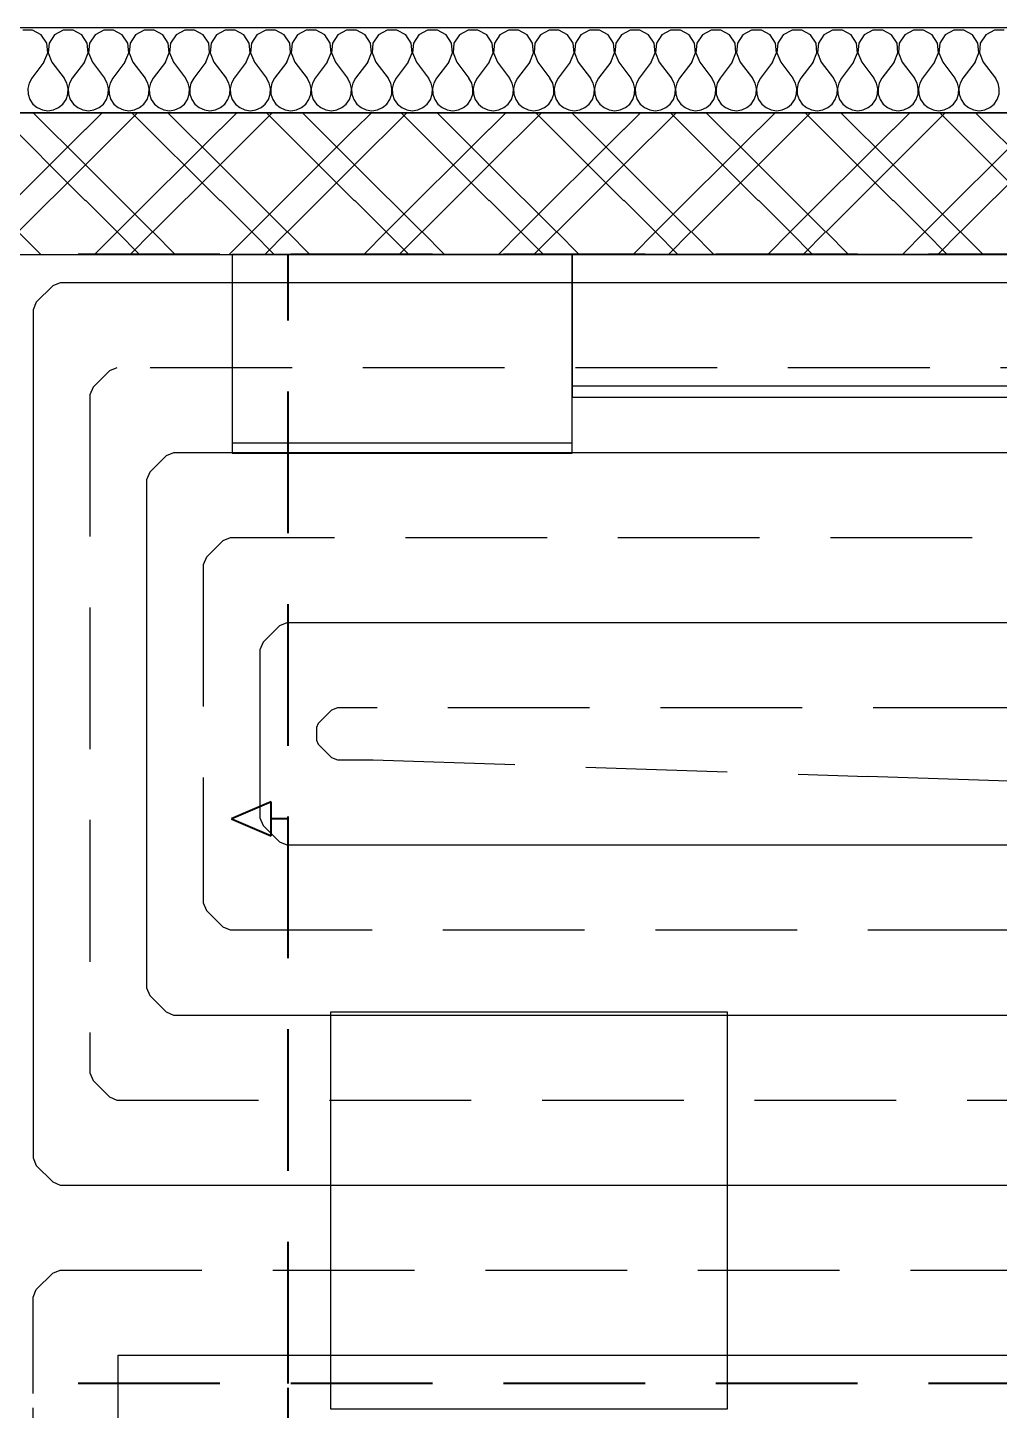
# Model space of a CAD drawing. Header units: millimetres. Extents: x 1046 to 74297, y -4150 to 54562.
# Drawn here: x 21950 to 23665, y 17866 to 20305 of the extents above; entities that cross this region are included whole.
import ezdxf

# ---------------------------------------------------------------- set-up
doc = ezdxf.new("R2010")
doc.units = ezdxf.units.MM
doc.set_wipeout_variables(frame=1)
doc.linetypes.add('DASH', pattern=[75, 50, -25])
for name, color, linetype in [('Interiér - nábytok', 252, 'Continuous'), ('Konstrukce – Dělicí čáry vrstev', 252, 'Continuous'), ('Konštrukcie - vodorovné nosné', 252, 'Continuous'), ('Konštrukcie - zvislé nosné', 252, 'Continuous'), ('ODVODN__POTRUBIE___PODL__VYK_', 7, 'Continuous'), ('OKRAJOV__DILAT_CIA_PDL', 2, 'Continuous'), ('OKRAJOV__Z_NY_', 7, 'Continuous'), ('PODLAHOVKA', 7, 'Continuous'), ('PR_VODN__POTRUBIE___PODL__VYK_', 7, 'Continuous'), ('Výplně - Povrchové', 252, 'Continuous'), ('Výplně – Řezové', 252, 'Continuous'), ('Z_NA_PRECHODOV_CH_POTRUB_', 7, 'Continuous')]:
    doc.layers.add(name, color=color, linetype=linetype)

# ---------------------------------------------------------------- blocks, each defined once
blk = doc.blocks.new('TV stolek zavěšený 27[2]_1', base_point=(624828, 1003460))
at = {"layer": 'Interiér - nábytok'}
blk.add_line((624828, 1004460), (763748, 1004460), dxfattribs=at)
at = {"layer": 'Interiér - nábytok', "flags": 128}
blk.add_lwpolyline([(624828, 1003460), (763748, 1003460), (763748, 1016047), (624828, 1016047)], close=True, dxfattribs=at)
blk = doc.blocks.new('Deska_26_1', base_point=(43748, 187047))
at = {"layer": 'Konštrukcie - vodorovné nosné', "flags": 128}
blk.add_lwpolyline([(43748, 187047), (43748, 566047), (561248, 566047), (561248, 1028547), (831248, 1028547), (831248, 137047), (623748, 137047), (623748, 187047), (507824, 187047)], close=True, dxfattribs=at)
blk = doc.blocks.new('Taburet 04 27[46]_1', base_point=(603504, 914205))
at = {"layer": 'Interiér - nábytok', "flags": 128}
blk.add_lwpolyline([(603504, 914205), (638504, 914205), (638504, 949205), (603504, 949205)], close=True, dxfattribs=at)
blk = doc.blocks.new('Vysoká skříň 27[56]_1', base_point=(594828, 1016047))
at = {"ltscale": 4710313.587005697}
blk.add_wipeout([(594828, 998516), (624828, 998516), (624828, 1016047), (594828, 1016047)], dxfattribs=at).dxf.layer = 'Výplně - Povrchové'
at = {"layer": 'Interiér - nábytok'}
blk.add_line((594828, 999416), (624828, 999416), dxfattribs=at)
at = {"layer": 'Interiér - nábytok', "flags": 128}
blk.add_lwpolyline([(594828, 998516), (624828, 998516), (624828, 1016047), (594828, 1016047)], close=True, dxfattribs=at)
blk = doc.blocks.new('*X188')
at = {"layer": 'Výplně – Řezové'}
for p, q in [((577221, 1035815), (576351, 1035815)), ((577987, 1035404), (577221, 1035815)), ((579922, 1035815), (579156, 1035404)), ((580792, 1035815), (579922, 1035815)), ((581559, 1035404), (580792, 1035815)), ((583494, 1035815), (582727, 1035404)), ((584363, 1035815), (583494, 1035815)), ((585130, 1035404), (584363, 1035815)), ((587065, 1035815), (586298, 1035404)), ((587935, 1035815), (587065, 1035815)), ((588702, 1035404), (587935, 1035815)), ((590637, 1035815), (589870, 1035404)), ((591506, 1035815), (590637, 1035815)), ((592273, 1035404), (591506, 1035815)), ((594208, 1035815), (593441, 1035404)), ((595078, 1035815), (594208, 1035815)), ((595844, 1035404), (595078, 1035815)), ((597779, 1035815), (597013, 1035404)), ((598649, 1035815), (597779, 1035815)), ((599416, 1035404), (598649, 1035815)), ((601351, 1035815), (600584, 1035404)), ((602221, 1035815), (601351, 1035815)), ((602987, 1035404), (602221, 1035815)), ((604922, 1035815), (604156, 1035404)), ((605792, 1035815), (604922, 1035815)), ((606559, 1035404), (605792, 1035815)), ((608494, 1035815), (607727, 1035404)), ((609363, 1035815), (608494, 1035815)), ((610130, 1035404), (609363, 1035815)), ((612065, 1035815), (611298, 1035404)), ((612935, 1035815), (612065, 1035815)), ((613702, 1035404), (612935, 1035815)), ((615637, 1035815), (614870, 1035404)), ((616506, 1035815), (615637, 1035815)), ((617273, 1035404), (616506, 1035815)), ((619208, 1035815), (618441, 1035404)), ((620078, 1035815), (619208, 1035815)), ((620844, 1035404), (620078, 1035815)), ((622779, 1035815), (622013, 1035404)), ((623649, 1035815), (622779, 1035815)), ((624416, 1035404), (623649, 1035815)), ((626351, 1035815), (625584, 1035404)), ((627221, 1035815), (626351, 1035815)), ((627987, 1035404), (627221, 1035815)), ((629922, 1035815), (629156, 1035404)), ((630792, 1035815), (629922, 1035815)), ((631559, 1035404), (630792, 1035815)), ((633494, 1035815), (632727, 1035404)), ((634363, 1035815), (633494, 1035815)), ((635130, 1035404), (634363, 1035815)), ((637065, 1035815), (636298, 1035404)), ((637935, 1035815), (637065, 1035815)), ((638702, 1035404), (637935, 1035815)), ((640637, 1035815), (639870, 1035404)), ((641506, 1035815), (640637, 1035815)), ((642273, 1035404), (641506, 1035815)), ((644208, 1035815), (643441, 1035404)), ((645078, 1035815), (644208, 1035815)), ((645844, 1035404), (645078, 1035815)), ((647779, 1035815), (647013, 1035404)), ((648649, 1035815), (647779, 1035815)), ((649416, 1035404), (648649, 1035815)), ((651351, 1035815), (650584, 1035404)), ((652221, 1035815), (651351, 1035815)), ((652987, 1035404), (652221, 1035815)), ((654922, 1035815), (654156, 1035404)), ((655792, 1035815), (654922, 1035815)), ((656559, 1035404), (655792, 1035815)), ((658494, 1035815), (657727, 1035404)), ((659363, 1035815), (658494, 1035815)), ((660130, 1035404), (659363, 1035815)), ((662065, 1035815), (661298, 1035404)), ((662935, 1035815), (662065, 1035815)), ((578469, 1034679), (577987, 1035404)), ((578551, 1033813), (578469, 1034679)), ((578674, 1034679), (578592, 1033813)), ((579156, 1035404), (578674, 1034679)), ((582040, 1034679), (581559, 1035404)), ((582122, 1033813), (582040, 1034679)), ((582245, 1034679), (582163, 1033813)), ((582727, 1035404), (582245, 1034679)), ((585612, 1034679), (585130, 1035404)), ((585694, 1033813), (585612, 1034679)), ((585817, 1034679), (585735, 1033813)), ((586298, 1035404), (585817, 1034679)), ((589183, 1034679), (588702, 1035404)), ((589265, 1033813), (589183, 1034679)), ((589388, 1034679), (589306, 1033813)), ((589870, 1035404), (589388, 1034679)), ((592755, 1034679), (592273, 1035404)), ((592837, 1033813), (592755, 1034679)), ((592960, 1034679), (592878, 1033813)), ((593441, 1035404), (592960, 1034679)), ((596326, 1034679), (595844, 1035404)), ((596408, 1033813), (596326, 1034679)), ((596531, 1034679), (596449, 1033813)), ((597013, 1035404), (596531, 1034679)), ((599897, 1034679), (599416, 1035404)), ((599980, 1033813), (599897, 1034679)), ((600103, 1034679), (600020, 1033813)), ((600584, 1035404), (600103, 1034679)), ((603469, 1034679), (602987, 1035404)), ((603551, 1033813), (603469, 1034679)), ((603674, 1034679), (603592, 1033813)), ((604156, 1035404), (603674, 1034679)), ((607040, 1034679), (606559, 1035404)), ((607122, 1033813), (607040, 1034679)), ((607245, 1034679), (607163, 1033813)), ((607727, 1035404), (607245, 1034679)), ((610612, 1034679), (610130, 1035404)), ((610694, 1033813), (610612, 1034679)), ((610817, 1034679), (610735, 1033813)), ((611298, 1035404), (610817, 1034679)), ((614183, 1034679), (613702, 1035404)), ((614265, 1033813), (614183, 1034679)), ((614388, 1034679), (614306, 1033813)), ((614870, 1035404), (614388, 1034679)), ((617755, 1034679), (617273, 1035404)), ((617837, 1033813), (617755, 1034679)), ((617960, 1034679), (617878, 1033813)), ((618441, 1035404), (617960, 1034679)), ((621326, 1034679), (620844, 1035404)), ((621408, 1033813), (621326, 1034679)), ((621531, 1034679), (621449, 1033813)), ((622013, 1035404), (621531, 1034679)), ((624897, 1034679), (624416, 1035404)), ((624980, 1033813), (624897, 1034679)), ((625103, 1034679), (625020, 1033813)), ((625584, 1035404), (625103, 1034679)), ((628469, 1034679), (627987, 1035404)), ((628551, 1033813), (628469, 1034679)), ((628674, 1034679), (628592, 1033813)), ((629156, 1035404), (628674, 1034679)), ((632040, 1034679), (631559, 1035404)), ((632122, 1033813), (632040, 1034679)), ((632245, 1034679), (632163, 1033813)), ((632727, 1035404), (632245, 1034679)), ((635612, 1034679), (635130, 1035404)), ((635694, 1033813), (635612, 1034679)), ((635817, 1034679), (635735, 1033813)), ((636298, 1035404), (635817, 1034679)), ((639183, 1034679), (638702, 1035404)), ((639265, 1033813), (639183, 1034679)), ((639388, 1034679), (639306, 1033813)), ((639870, 1035404), (639388, 1034679)), ((642755, 1034679), (642273, 1035404)), ((642837, 1033813), (642755, 1034679)), ((642960, 1034679), (642878, 1033813)), ((643441, 1035404), (642960, 1034679)), ((646326, 1034679), (645844, 1035404)), ((646408, 1033813), (646326, 1034679)), ((646531, 1034679), (646449, 1033813)), ((647013, 1035404), (646531, 1034679)), ((649897, 1034679), (649416, 1035404)), ((649980, 1033813), (649897, 1034679)), ((650103, 1034679), (650020, 1033813)), ((650584, 1035404), (650103, 1034679)), ((653469, 1034679), (652987, 1035404)), ((653551, 1033813), (653469, 1034679)), ((653674, 1034679), (653592, 1033813)), ((654156, 1035404), (653674, 1034679)), ((657040, 1034679), (656559, 1035404)), ((657122, 1033813), (657040, 1034679)), ((657245, 1034679), (657163, 1033813)), ((657727, 1035404), (657245, 1034679)), ((660612, 1034679), (660130, 1035404)), ((660694, 1033813), (660612, 1034679)), ((660817, 1034679), (660735, 1033813)), ((661298, 1035404), (660817, 1034679)), ((578214, 1033011), (578551, 1033813)), ((578592, 1033813), (578929, 1033011)), ((581786, 1033011), (582122, 1033813)), ((582163, 1033813), (582500, 1033011)), ((585357, 1033011), (585694, 1033813)), ((585735, 1033813), (586071, 1033011)), ((588929, 1033011), (589265, 1033813)), ((589306, 1033813), (589643, 1033011)), ((592500, 1033011), (592837, 1033813)), ((592878, 1033813), (593214, 1033011)), ((596071, 1033011), (596408, 1033813)), ((596449, 1033813), (596786, 1033011)), ((599643, 1033011), (599980, 1033813)), ((600020, 1033813), (600357, 1033011)), ((603214, 1033011), (603551, 1033813)), ((603592, 1033813), (603929, 1033011)), ((606786, 1033011), (607122, 1033813)), ((607163, 1033813), (607500, 1033011)), ((610357, 1033011), (610694, 1033813)), ((610735, 1033813), (611071, 1033011)), ((613929, 1033011), (614265, 1033813)), ((614306, 1033813), (614643, 1033011)), ((617500, 1033011), (617837, 1033813)), ((617878, 1033813), (618214, 1033011)), ((621071, 1033011), (621408, 1033813)), ((621449, 1033813), (621786, 1033011)), ((624643, 1033011), (624980, 1033813)), ((625020, 1033813), (625357, 1033011)), ((628214, 1033011), (628551, 1033813)), ((628592, 1033813), (628929, 1033011)), ((631786, 1033011), (632122, 1033813)), ((632163, 1033813), (632500, 1033011)), ((635357, 1033011), (635694, 1033813)), ((635735, 1033813), (636071, 1033011)), ((638929, 1033011), (639265, 1033813)), ((639306, 1033813), (639643, 1033011)), ((642500, 1033011), (642837, 1033813)), ((642878, 1033813), (643214, 1033011)), ((646071, 1033011), (646408, 1033813)), ((646449, 1033813), (646786, 1033011)), ((649643, 1033011), (649980, 1033813)), ((650020, 1033813), (650357, 1033011)), ((653214, 1033011), (653551, 1033813)), ((653592, 1033813), (653929, 1033011)), ((656786, 1033011), (657122, 1033813)), ((657163, 1033813), (657500, 1033011)), ((660357, 1033011), (660694, 1033813)), ((660735, 1033813), (661071, 1033011)), ((578214, 1033011), (577143, 1031583)), ((578929, 1033011), (580000, 1031583)), ((581786, 1033011), (580714, 1031583)), ((582500, 1033011), (583571, 1031583)), ((585357, 1033011), (584286, 1031583)), ((586071, 1033011), (587143, 1031583)), ((588929, 1033011), (587857, 1031583)), ((589643, 1033011), (590714, 1031583)), ((592500, 1033011), (591429, 1031583)), ((593214, 1033011), (594286, 1031583)), ((596071, 1033011), (595000, 1031583)), ((596786, 1033011), (597857, 1031583)), ((599643, 1033011), (598571, 1031583)), ((600357, 1033011), (601429, 1031583)), ((603214, 1033011), (602143, 1031583)), ((603929, 1033011), (605000, 1031583)), ((606786, 1033011), (605714, 1031583)), ((607500, 1033011), (608571, 1031583)), ((610357, 1033011), (609286, 1031583)), ((611071, 1033011), (612143, 1031583)), ((613929, 1033011), (612857, 1031583)), ((614643, 1033011), (615714, 1031583)), ((617500, 1033011), (616429, 1031583)), ((618214, 1033011), (619286, 1031583)), ((621071, 1033011), (620000, 1031583)), ((621786, 1033011), (622857, 1031583)), ((624643, 1033011), (623571, 1031583)), ((625357, 1033011), (626429, 1031583)), ((628214, 1033011), (627143, 1031583)), ((628929, 1033011), (630000, 1031583)), ((631786, 1033011), (630714, 1031583)), ((632500, 1033011), (633571, 1031583)), ((635357, 1033011), (634286, 1031583)), ((636071, 1033011), (637143, 1031583)), ((638929, 1033011), (637857, 1031583)), ((639643, 1033011), (640714, 1031583)), ((642500, 1033011), (641429, 1031583)), ((643214, 1033011), (644286, 1031583)), ((646071, 1033011), (645000, 1031583)), ((646786, 1033011), (647857, 1031583)), ((649643, 1033011), (648571, 1031583)), ((650357, 1033011), (651429, 1031583)), ((653214, 1033011), (652143, 1031583)), ((653929, 1033011), (655000, 1031583)), ((656786, 1033011), (655714, 1031583)), ((657500, 1033011), (658571, 1031583)), ((660357, 1033011), (659286, 1031583)), ((661071, 1033011), (662143, 1031583)), ((576904, 1031151), (576793, 1030672)), ((576793, 1030672), (576817, 1030179)), ((577143, 1031583), (576904, 1031151)), ((580238, 1031151), (580000, 1031583)), ((580350, 1030672), (580238, 1031151)), ((580326, 1030179), (580350, 1030672)), ((580476, 1031151), (580364, 1030672)), ((580364, 1030672), (580388, 1030179)), ((580714, 1031583), (580476, 1031151)), ((583810, 1031151), (583571, 1031583)), ((583921, 1030672), (583810, 1031151)), ((583897, 1030179), (583921, 1030672)), ((584047, 1031151), (583936, 1030672)), ((583936, 1030672), (583960, 1030179)), ((584286, 1031583), (584047, 1031151)), ((587381, 1031151), (587143, 1031583)), ((587493, 1030672), (587381, 1031151)), ((587469, 1030179), (587493, 1030672)), ((587619, 1031151), (587507, 1030672)), ((587507, 1030672), (587531, 1030179)), ((587857, 1031583), (587619, 1031151)), ((590953, 1031151), (590714, 1031583)), ((591064, 1030672), (590953, 1031151)), ((591040, 1030179), (591064, 1030672)), ((591190, 1031151), (591079, 1030672)), ((591079, 1030672), (591103, 1030179)), ((591429, 1031583), (591190, 1031151)), ((594524, 1031151), (594286, 1031583)), ((594636, 1030672), (594524, 1031151)), ((594612, 1030179), (594636, 1030672)), ((594762, 1031151), (594650, 1030672)), ((594650, 1030672), (594674, 1030179)), ((595000, 1031583), (594762, 1031151)), ((598096, 1031151), (597857, 1031583)), ((598207, 1030672), (598096, 1031151)), ((598183, 1030179), (598207, 1030672)), ((598333, 1031151), (598222, 1030672)), ((598222, 1030672), (598245, 1030179)), ((598571, 1031583), (598333, 1031151)), ((601667, 1031151), (601429, 1031583)), ((601778, 1030672), (601667, 1031151)), ((601755, 1030179), (601778, 1030672)), ((601904, 1031151), (601793, 1030672)), ((601793, 1030672), (601817, 1030179)), ((602143, 1031583), (601904, 1031151)), ((605238, 1031151), (605000, 1031583)), ((605350, 1030672), (605238, 1031151)), ((605326, 1030179), (605350, 1030672)), ((605476, 1031151), (605364, 1030672)), ((605364, 1030672), (605388, 1030179)), ((605714, 1031583), (605476, 1031151)), ((608810, 1031151), (608571, 1031583)), ((608921, 1030672), (608810, 1031151)), ((608897, 1030179), (608921, 1030672)), ((609047, 1031151), (608936, 1030672)), ((608936, 1030672), (608960, 1030179)), ((609286, 1031583), (609047, 1031151)), ((612381, 1031151), (612143, 1031583)), ((612493, 1030672), (612381, 1031151)), ((612469, 1030179), (612493, 1030672)), ((612619, 1031151), (612507, 1030672)), ((612507, 1030672), (612531, 1030179)), ((612857, 1031583), (612619, 1031151)), ((615953, 1031151), (615714, 1031583)), ((616064, 1030672), (615953, 1031151)), ((616040, 1030179), (616064, 1030672)), ((616190, 1031151), (616079, 1030672)), ((616079, 1030672), (616103, 1030179)), ((616429, 1031583), (616190, 1031151)), ((619524, 1031151), (619286, 1031583)), ((619636, 1030672), (619524, 1031151)), ((619612, 1030179), (619636, 1030672)), ((619762, 1031151), (619650, 1030672)), ((619650, 1030672), (619674, 1030179)), ((620000, 1031583), (619762, 1031151)), ((623096, 1031151), (622857, 1031583)), ((623207, 1030672), (623096, 1031151)), ((623183, 1030179), (623207, 1030672)), ((623333, 1031151), (623222, 1030672)), ((623222, 1030672), (623245, 1030179)), ((623571, 1031583), (623333, 1031151)), ((626667, 1031151), (626429, 1031583)), ((626778, 1030672), (626667, 1031151)), ((626755, 1030179), (626778, 1030672)), ((626904, 1031151), (626793, 1030672)), ((626793, 1030672), (626817, 1030179)), ((627143, 1031583), (626904, 1031151)), ((630238, 1031151), (630000, 1031583)), ((630350, 1030672), (630238, 1031151)), ((630326, 1030179), (630350, 1030672)), ((630476, 1031151), (630364, 1030672)), ((630364, 1030672), (630388, 1030179)), ((630714, 1031583), (630476, 1031151)), ((633810, 1031151), (633571, 1031583)), ((633921, 1030672), (633810, 1031151)), ((633897, 1030179), (633921, 1030672)), ((634047, 1031151), (633936, 1030672)), ((633936, 1030672), (633960, 1030179)), ((634286, 1031583), (634047, 1031151)), ((637381, 1031151), (637143, 1031583)), ((637493, 1030672), (637381, 1031151)), ((637469, 1030179), (637493, 1030672)), ((637619, 1031151), (637507, 1030672)), ((637507, 1030672), (637531, 1030179)), ((637857, 1031583), (637619, 1031151)), ((640953, 1031151), (640714, 1031583)), ((641064, 1030672), (640953, 1031151)), ((641040, 1030179), (641064, 1030672)), ((641190, 1031151), (641079, 1030672)), ((641079, 1030672), (641103, 1030179)), ((641429, 1031583), (641190, 1031151)), ((644524, 1031151), (644286, 1031583)), ((644636, 1030672), (644524, 1031151)), ((644612, 1030179), (644636, 1030672)), ((644762, 1031151), (644650, 1030672)), ((644650, 1030672), (644674, 1030179)), ((645000, 1031583), (644762, 1031151)), ((648096, 1031151), (647857, 1031583)), ((648207, 1030672), (648096, 1031151)), ((648183, 1030179), (648207, 1030672)), ((648333, 1031151), (648222, 1030672)), ((648222, 1030672), (648245, 1030179)), ((648571, 1031583), (648333, 1031151)), ((651667, 1031151), (651429, 1031583)), ((651778, 1030672), (651667, 1031151)), ((651755, 1030179), (651778, 1030672)), ((651904, 1031151), (651793, 1030672)), ((651793, 1030672), (651817, 1030179)), ((652143, 1031583), (651904, 1031151)), ((655238, 1031151), (655000, 1031583)), ((655350, 1030672), (655238, 1031151)), ((655326, 1030179), (655350, 1030672)), ((655476, 1031151), (655364, 1030672)), ((655364, 1030672), (655388, 1030179)), ((655714, 1031583), (655476, 1031151)), ((658810, 1031151), (658571, 1031583)), ((658921, 1030672), (658810, 1031151)), ((658897, 1030179), (658921, 1030672)), ((659047, 1031151), (658936, 1030672)), ((658936, 1030672), (658960, 1030179)), ((659286, 1031583), (659047, 1031151)), ((662381, 1031151), (662143, 1031583)), ((662493, 1030672), (662381, 1031151)), ((662469, 1030179), (662493, 1030672)), ((576817, 1030179), (576974, 1029713)), ((576974, 1029713), (577253, 1029307)), ((579890, 1029307), (580169, 1029713)), ((580169, 1029713), (580326, 1030179)), ((580388, 1030179), (580546, 1029713)), ((580546, 1029713), (580825, 1029307)), ((583461, 1029307), (583740, 1029713)), ((583740, 1029713), (583897, 1030179)), ((583960, 1030179), (584117, 1029713)), ((584117, 1029713), (584396, 1029307)), ((587032, 1029307), (587311, 1029713)), ((587311, 1029713), (587469, 1030179)), ((587531, 1030179), (587689, 1029713)), ((587689, 1029713), (587968, 1029307)), ((590604, 1029307), (590883, 1029713)), ((590883, 1029713), (591040, 1030179)), ((591103, 1030179), (591260, 1029713)), ((591260, 1029713), (591539, 1029307)), ((594175, 1029307), (594454, 1029713)), ((594454, 1029713), (594612, 1030179)), ((594674, 1030179), (594831, 1029713)), ((594831, 1029713), (595110, 1029307)), ((597747, 1029307), (598026, 1029713)), ((598026, 1029713), (598183, 1030179)), ((598245, 1030179), (598403, 1029713)), ((598403, 1029713), (598682, 1029307)), ((601318, 1029307), (601597, 1029713)), ((601597, 1029713), (601755, 1030179)), ((601817, 1030179), (601974, 1029713)), ((601974, 1029713), (602253, 1029307)), ((604890, 1029307), (605169, 1029713)), ((605169, 1029713), (605326, 1030179)), ((605388, 1030179), (605546, 1029713)), ((605546, 1029713), (605825, 1029307)), ((608461, 1029307), (608740, 1029713)), ((608740, 1029713), (608897, 1030179)), ((608960, 1030179), (609117, 1029713)), ((609117, 1029713), (609396, 1029307)), ((612032, 1029307), (612311, 1029713)), ((612311, 1029713), (612469, 1030179)), ((612531, 1030179), (612689, 1029713)), ((612689, 1029713), (612968, 1029307)), ((615604, 1029307), (615883, 1029713)), ((615883, 1029713), (616040, 1030179)), ((616103, 1030179), (616260, 1029713)), ((616260, 1029713), (616539, 1029307)), ((619175, 1029307), (619454, 1029713)), ((619454, 1029713), (619612, 1030179)), ((619674, 1030179), (619831, 1029713)), ((619831, 1029713), (620110, 1029307)), ((622747, 1029307), (623026, 1029713)), ((623026, 1029713), (623183, 1030179)), ((623245, 1030179), (623403, 1029713)), ((623403, 1029713), (623682, 1029307)), ((626318, 1029307), (626597, 1029713)), ((626597, 1029713), (626755, 1030179)), ((626817, 1030179), (626974, 1029713)), ((626974, 1029713), (627253, 1029307)), ((629890, 1029307), (630169, 1029713)), ((630169, 1029713), (630326, 1030179)), ((630388, 1030179), (630546, 1029713)), ((630546, 1029713), (630825, 1029307)), ((633461, 1029307), (633740, 1029713)), ((633740, 1029713), (633897, 1030179)), ((633960, 1030179), (634117, 1029713)), ((634117, 1029713), (634396, 1029307)), ((637032, 1029307), (637311, 1029713)), ((637311, 1029713), (637469, 1030179)), ((637531, 1030179), (637689, 1029713)), ((637689, 1029713), (637968, 1029307)), ((640604, 1029307), (640883, 1029713)), ((640883, 1029713), (641040, 1030179)), ((641103, 1030179), (641260, 1029713)), ((641260, 1029713), (641539, 1029307)), ((644175, 1029307), (644454, 1029713)), ((644454, 1029713), (644612, 1030179)), ((644674, 1030179), (644831, 1029713)), ((644831, 1029713), (645110, 1029307)), ((647747, 1029307), (648026, 1029713)), ((648026, 1029713), (648183, 1030179)), ((648245, 1030179), (648403, 1029713)), ((648403, 1029713), (648682, 1029307)), ((651318, 1029307), (651597, 1029713)), ((651597, 1029713), (651755, 1030179)), ((651817, 1030179), (651974, 1029713)), ((651974, 1029713), (652253, 1029307)), ((654890, 1029307), (655169, 1029713)), ((655169, 1029713), (655326, 1030179)), ((655388, 1030179), (655546, 1029713)), ((655546, 1029713), (655825, 1029307)), ((658461, 1029307), (658740, 1029713)), ((658740, 1029713), (658897, 1030179)), ((658960, 1030179), (659117, 1029713)), ((659117, 1029713), (659396, 1029307)), ((662032, 1029307), (662311, 1029713)), ((662311, 1029713), (662469, 1030179)), ((577253, 1029307), (577633, 1028992)), ((577633, 1028992), (578083, 1028793)), ((578083, 1028793), (578571, 1028725)), ((578571, 1028725), (579059, 1028793)), ((579059, 1028793), (579510, 1028992)), ((579510, 1028992), (579890, 1029307)), ((580825, 1029307), (581204, 1028992)), ((581204, 1028992), (581655, 1028793)), ((581655, 1028793), (582143, 1028725)), ((582143, 1028725), (582631, 1028793)), ((582631, 1028793), (583082, 1028992)), ((583082, 1028992), (583461, 1029307)), ((584396, 1029307), (584775, 1028992)), ((584775, 1028992), (585226, 1028793)), ((585226, 1028793), (585714, 1028725)), ((585714, 1028725), (586202, 1028793)), ((586202, 1028793), (586653, 1028992)), ((586653, 1028992), (587032, 1029307)), ((587968, 1029307), (588347, 1028992)), ((588347, 1028992), (588798, 1028793)), ((588798, 1028793), (589286, 1028725)), ((589286, 1028725), (589774, 1028793)), ((589774, 1028793), (590225, 1028992)), ((590225, 1028992), (590604, 1029307)), ((591539, 1029307), (591918, 1028992)), ((591918, 1028992), (592369, 1028793)), ((592369, 1028793), (592857, 1028725)), ((592857, 1028725), (593345, 1028793)), ((593345, 1028793), (593796, 1028992)), ((593796, 1028992), (594175, 1029307)), ((595110, 1029307), (595490, 1028992)), ((595490, 1028992), (595941, 1028793)), ((595941, 1028793), (596429, 1028725)), ((596429, 1028725), (596917, 1028793)), ((596917, 1028793), (597367, 1028992)), ((597367, 1028992), (597747, 1029307)), ((598682, 1029307), (599061, 1028992)), ((599061, 1028992), (599512, 1028793)), ((599512, 1028793), (600000, 1028725)), ((600000, 1028725), (600488, 1028793)), ((600488, 1028793), (600939, 1028992)), ((600939, 1028992), (601318, 1029307)), ((602253, 1029307), (602633, 1028992)), ((602633, 1028992), (603083, 1028793)), ((603083, 1028793), (603571, 1028725)), ((603571, 1028725), (604059, 1028793)), ((604059, 1028793), (604510, 1028992)), ((604510, 1028992), (604890, 1029307)), ((605825, 1029307), (606204, 1028992)), ((606204, 1028992), (606655, 1028793)), ((606655, 1028793), (607143, 1028725)), ((607143, 1028725), (607631, 1028793)), ((607631, 1028793), (608082, 1028992)), ((608082, 1028992), (608461, 1029307)), ((609396, 1029307), (609775, 1028992)), ((609775, 1028992), (610226, 1028793)), ((610226, 1028793), (610714, 1028725)), ((610714, 1028725), (611202, 1028793)), ((611202, 1028793), (611653, 1028992)), ((611653, 1028992), (612032, 1029307)), ((612968, 1029307), (613347, 1028992)), ((613347, 1028992), (613798, 1028793)), ((613798, 1028793), (614286, 1028725)), ((614286, 1028725), (614774, 1028793)), ((614774, 1028793), (615225, 1028992)), ((615225, 1028992), (615604, 1029307)), ((616539, 1029307), (616918, 1028992)), ((616918, 1028992), (617369, 1028793)), ((617369, 1028793), (617857, 1028725)), ((617857, 1028725), (618345, 1028793)), ((618345, 1028793), (618796, 1028992)), ((618796, 1028992), (619175, 1029307)), ((620110, 1029307), (620490, 1028992)), ((620490, 1028992), (620941, 1028793)), ((620941, 1028793), (621429, 1028725)), ((621429, 1028725), (621917, 1028793)), ((621917, 1028793), (622367, 1028992)), ((622367, 1028992), (622747, 1029307)), ((623682, 1029307), (624061, 1028992)), ((624061, 1028992), (624512, 1028793)), ((624512, 1028793), (625000, 1028725)), ((625000, 1028725), (625488, 1028793)), ((625488, 1028793), (625939, 1028992)), ((625939, 1028992), (626318, 1029307)), ((627253, 1029307), (627633, 1028992)), ((627633, 1028992), (628083, 1028793)), ((628083, 1028793), (628571, 1028725)), ((628571, 1028725), (629059, 1028793)), ((629059, 1028793), (629510, 1028992)), ((629510, 1028992), (629890, 1029307)), ((630825, 1029307), (631204, 1028992)), ((631204, 1028992), (631655, 1028793)), ((631655, 1028793), (632143, 1028725)), ((632143, 1028725), (632631, 1028793)), ((632631, 1028793), (633082, 1028992)), ((633082, 1028992), (633461, 1029307)), ((634396, 1029307), (634775, 1028992)), ((634775, 1028992), (635226, 1028793)), ((635226, 1028793), (635714, 1028725)), ((635714, 1028725), (636202, 1028793)), ((636202, 1028793), (636653, 1028992)), ((636653, 1028992), (637032, 1029307)), ((637968, 1029307), (638347, 1028992)), ((638347, 1028992), (638798, 1028793)), ((638798, 1028793), (639286, 1028725)), ((639286, 1028725), (639774, 1028793)), ((639774, 1028793), (640225, 1028992)), ((640225, 1028992), (640604, 1029307)), ((641539, 1029307), (641918, 1028992)), ((641918, 1028992), (642369, 1028793)), ((642369, 1028793), (642857, 1028725)), ((642857, 1028725), (643345, 1028793)), ((643345, 1028793), (643796, 1028992)), ((643796, 1028992), (644175, 1029307)), ((645110, 1029307), (645490, 1028992)), ((645490, 1028992), (645941, 1028793)), ((645941, 1028793), (646429, 1028725)), ((646429, 1028725), (646917, 1028793)), ((646917, 1028793), (647367, 1028992)), ((647367, 1028992), (647747, 1029307)), ((648682, 1029307), (649061, 1028992)), ((649061, 1028992), (649512, 1028793)), ((649512, 1028793), (650000, 1028725)), ((650000, 1028725), (650488, 1028793)), ((650488, 1028793), (650939, 1028992)), ((650939, 1028992), (651318, 1029307)), ((652253, 1029307), (652633, 1028992)), ((652633, 1028992), (653083, 1028793)), ((653083, 1028793), (653571, 1028725)), ((653571, 1028725), (654059, 1028793)), ((654059, 1028793), (654510, 1028992)), ((654510, 1028992), (654890, 1029307)), ((655825, 1029307), (656204, 1028992)), ((656204, 1028992), (656655, 1028793)), ((656655, 1028793), (657143, 1028725)), ((657143, 1028725), (657631, 1028793)), ((657631, 1028793), (658082, 1028992)), ((658082, 1028992), (658461, 1029307)), ((659396, 1029307), (659775, 1028992)), ((659775, 1028992), (660226, 1028793)), ((660226, 1028793), (660714, 1028725)), ((660714, 1028725), (661202, 1028793)), ((661202, 1028793), (661653, 1028992)), ((661653, 1028992), (662032, 1029307))]:
    blk.add_line(p, q, dxfattribs=at)
blk = doc.blocks.new('*X191')
at = {"layer": 'Výplně – Řezové'}
for p, q in [((574109, 1028547), (581875, 1020781)), ((577272, 1028547), (581875, 1023944)), ((581875, 1027069), (583353, 1028547)), ((581875, 1023944), (586478, 1028547)), ((585984, 1028547), (593750, 1020781)), ((589147, 1028547), (593750, 1023944)), ((593750, 1027069), (595228, 1028547)), ((593750, 1023944), (598353, 1028547)), ((597859, 1028547), (605625, 1020781)), ((601022, 1028547), (605625, 1023944)), ((605625, 1027069), (607103, 1028547)), ((605625, 1023944), (610228, 1028547)), ((609734, 1028547), (617500, 1020781)), ((612897, 1028547), (617500, 1023944)), ((617500, 1027069), (618978, 1028547)), ((617500, 1023944), (622103, 1028547)), ((621609, 1028547), (629375, 1020781)), ((624772, 1028547), (629375, 1023944)), ((629375, 1027069), (630853, 1028547)), ((629375, 1023944), (633978, 1028547)), ((633484, 1028547), (641250, 1020781)), ((636647, 1028547), (641250, 1023944)), ((641250, 1027069), (642728, 1028547)), ((641250, 1023944), (645853, 1028547)), ((645359, 1028547), (653125, 1020781)), ((648522, 1028547), (653125, 1023944)), ((653125, 1027069), (654603, 1028547)), ((653125, 1023944), (657728, 1028547)), ((657234, 1028547), (665000, 1020781)), ((660397, 1028547), (665000, 1023944)), ((573748, 1018979), (581875, 1027106)), ((584669, 1018025), (593750, 1027106)), ((596544, 1018025), (605625, 1027106)), ((608419, 1018025), (617500, 1027106)), ((620294, 1018025), (629375, 1027106)), ((632169, 1018025), (641250, 1027106)), ((644044, 1018025), (653125, 1027106)), ((655919, 1018025), (665000, 1027106)), ((575956, 1018025), (581875, 1023944)), ((581875, 1023944), (587794, 1018025)), ((587831, 1018025), (593750, 1023944)), ((593750, 1023944), (599669, 1018025)), ((599706, 1018025), (605625, 1023944)), ((605625, 1023944), (611544, 1018025)), ((611581, 1018025), (617500, 1023944)), ((617500, 1023944), (623419, 1018025)), ((623456, 1018025), (629375, 1023944)), ((629375, 1023944), (635294, 1018025)), ((635331, 1018025), (641250, 1023944)), ((641250, 1023944), (647169, 1018025)), ((647206, 1018025), (653125, 1023944)), ((653125, 1023944), (659044, 1018025)), ((659081, 1018025), (665000, 1023944)), ((581875, 1020819), (584669, 1018025)), ((593750, 1020819), (596544, 1018025)), ((605625, 1020819), (608419, 1018025)), ((617500, 1020819), (620294, 1018025)), ((629375, 1020819), (632169, 1018025)), ((641250, 1020819), (644044, 1018025)), ((653125, 1020819), (655919, 1018025)), ((575956, 1018025), (577934, 1016047)), ((582691, 1016047), (584669, 1018025)), ((584669, 1018025), (586647, 1016047)), ((585816, 1016047), (587794, 1018025)), ((587831, 1018025), (589809, 1016047)), ((594566, 1016047), (596544, 1018025)), ((596544, 1018025), (598522, 1016047)), ((597691, 1016047), (599669, 1018025)), ((599706, 1018025), (601684, 1016047)), ((606441, 1016047), (608419, 1018025)), ((608419, 1018025), (610397, 1016047)), ((609566, 1016047), (611544, 1018025)), ((611581, 1018025), (613559, 1016047)), ((618316, 1016047), (620294, 1018025)), ((620294, 1018025), (622272, 1016047)), ((621441, 1016047), (623419, 1018025)), ((623456, 1018025), (625434, 1016047)), ((630191, 1016047), (632169, 1018025)), ((632169, 1018025), (634147, 1016047)), ((633316, 1016047), (635294, 1018025)), ((635331, 1018025), (637309, 1016047)), ((642066, 1016047), (644044, 1018025)), ((644044, 1018025), (646022, 1016047)), ((645191, 1016047), (647169, 1018025)), ((647206, 1018025), (649184, 1016047)), ((653941, 1016047), (655919, 1018025)), ((655919, 1018025), (657897, 1016047)), ((657066, 1016047), (659044, 1018025)), ((659081, 1018025), (661059, 1016047))]:
    blk.add_line(p, q, dxfattribs=at)
blk = doc.blocks.new('Zeď_6_1', base_point=(818748, 1016047))
at = {"layer": 'Konstrukce – Dělicí čáry vrstev'}
blk.add_line((818748, 1028547), (573748, 1028547), dxfattribs=at)
at = {"layer": 'Konštrukcie - zvislé nosné', "flags": 128}
for points in [[(838748, 1036047), (553748, 1036047)], [(573748, 1016047), (818748, 1016047)]]:
    blk.add_lwpolyline(points, dxfattribs=at)
at = {"layer": 'Konštrukcie - zvislé nosné'}
for name in ['*X188', '*X191']:
    blk.add_blockref(name, (0, 0), dxfattribs=at)
blk = doc.blocks.new('A$Ca9295a0e')
at = {"layer": 'Interiér - nábytok', "xscale": 0.02, "yscale": 0.02, "zscale": 0.02}
for name, p in [('TV stolek zavěšený 27[2]_1', (12446.6, 18341.8)), ('Taburet 04 27[46]_1', (12020.1, 16556.7))]:
    blk.add_blockref(name, p, dxfattribs=at)
at = {"layer": 'Konštrukcie - vodorovné nosné', "xscale": 0.02, "yscale": 0.02, "zscale": 0.02}
blk.add_blockref('Deska_26_1', (825, 2013.5), dxfattribs=at)
at = {"layer": 'Interiér - nábytok', "xscale": 0.02, "yscale": 0.02, "zscale": 0.02}
blk.add_blockref('Vysoká skříň 27[56]_1', (11846.6, 18593.5), dxfattribs=at)
at = {"layer": 'Konštrukcie - zvislé nosné', "xscale": 0.02, "yscale": 0.02, "zscale": 0.02}
blk.add_blockref('Zeď_6_1', (16325, 18593.5), dxfattribs=at)
blk = doc.blocks.new('A$Cacebdfa7')
blk.add_blockref('A$Ca9295a0e', (2747.1, 1041.4))
at = {"layer": 'ODVODN__POTRUBIE___PODL__VYK_', "color": 172, "linetype": 'DASH'}
for p, q in [((14242.5, 17643), (14242.5, 17693)), ((14242.5, 16875), (14242.5, 17643))]:
    blk.add_line(p, q, dxfattribs=at)
at = {"layer": 'OKRAJOV__DILAT_CIA_PDL', "color": 116, "linetype": 'DASH', "lineweight": 40, "ltscale": 5, "true_color": 0x136734}
blk.add_line((19072.1, 17643), (14192.5, 17643), dxfattribs=at)
blk.add_lwpolyline([(19072.1, 19634.9), (14192.5, 19634.9), (14192.5, 15134.9), (19072.1, 15140.9), (19072.1, 19634.9)], dxfattribs=at)
at = {"layer": 'OKRAJOV__Z_NY_', "color": 3, "linetype": 'DASH', "lineweight": 40, "ltscale": 5}
for p, q in [((14692.5, 17643), (14692.5, 19634.9)), ((14692.5, 15135.5), (14692.5, 17643))]:
    blk.add_line(p, q, dxfattribs=at)
blk.add_lwpolyline([(14692.5, 18639), (14662.5, 18639), (14662.5, 18669), (14592.5, 18639), (14662.5, 18609), (14662.5, 18639)], dxfattribs=at)
at = {"layer": 'PODLAHOVKA', "color": 12, "ltscale": 5}
for points in [[(14392.5, 17693), (18974.2, 17693)], [(18974.2, 19584.9), (14290.3, 19584.9), (14277, 19579.4), (14248.1, 19550.5), (14242.5, 19537.1), (14242.5, 18040.8), (14248.1, 18027.5), (14277, 17998.5), (14290.3, 17993), (18674.2, 17993)], [(18674.2, 19284.9), (14490.3, 19284.9), (14477, 19279.4), (14448.1, 19250.5), (14442.5, 19237.1), (14442.5, 18340.8), (14448.1, 18327.5), (14477, 18298.5), (14490.3, 18293), (18374.2, 18293)], [(18374.2, 18984.9), (14690.3, 18984.9), (14677, 18979.4), (14648.1, 18950.5), (14642.5, 18937.1), (14642.5, 18640.8), (14648.1, 18627.5), (14677, 18598.5), (14690.3, 18593), (18085.4, 18593)], [(16586.3, 18684.9), (15714.4, 18714)]]:
    blk.add_lwpolyline(points, dxfattribs=at)
at = {"layer": 'PODLAHOVKA', "color": 172, "linetype": 'DASH', "ltscale": 5}
for points in [[(14242.5, 17693), (14242.5, 17795.2), (14248.1, 17808.5), (14277, 17837.5), (14290.3, 17843), (18824.2, 17843)], [(18824.2, 19434.9), (14390.3, 19434.9), (14377, 19429.4), (14348.1, 19400.5), (14342.5, 19387.1), (14342.5, 18190.8), (14348.1, 18177.5), (14377, 18148.5), (14390.3, 18143), (18524.2, 18143)], [(18524.2, 19134.9), (14590.3, 19134.9), (14577, 19129.4), (14548.1, 19100.5), (14542.5, 19087.1), (14542.5, 18490.8), (14548.1, 18477.5), (14577, 18448.5), (14590.3, 18443), (18224.2, 18443)], [(18224.2, 18834.9), (14779.2, 18834.9), (14768.9, 18830.7), (14745.5, 18807.3), (14742.5, 18800.1), (14742.5, 18777.9), (14745.5, 18770.7), (14768.9, 18747.2), (14779.2, 18743), (14842.5, 18743), (15714.4, 18714)]]:
    blk.add_lwpolyline(points, dxfattribs=at)
at = {"layer": 'PR_VODN__POTRUBIE___PODL__VYK_', "color": 12}
for p, q in [((14392.5, 17643), (14392.5, 17693)), ((14392.5, 16873), (14392.5, 17643))]:
    blk.add_line(p, q, dxfattribs=at)
at = {"layer": 'Z_NA_PRECHODOV_CH_POTRUB_', "color": 2}
blk.add_line((14392.5, 17643), (14392.5, 17643), dxfattribs=at)

msp = doc.modelspace()

# ---------------------------------------------------------------- block references
msp.add_blockref('A$Cacebdfa7', (7717.6, 270))

doc.saveas('drawing.dxf')
